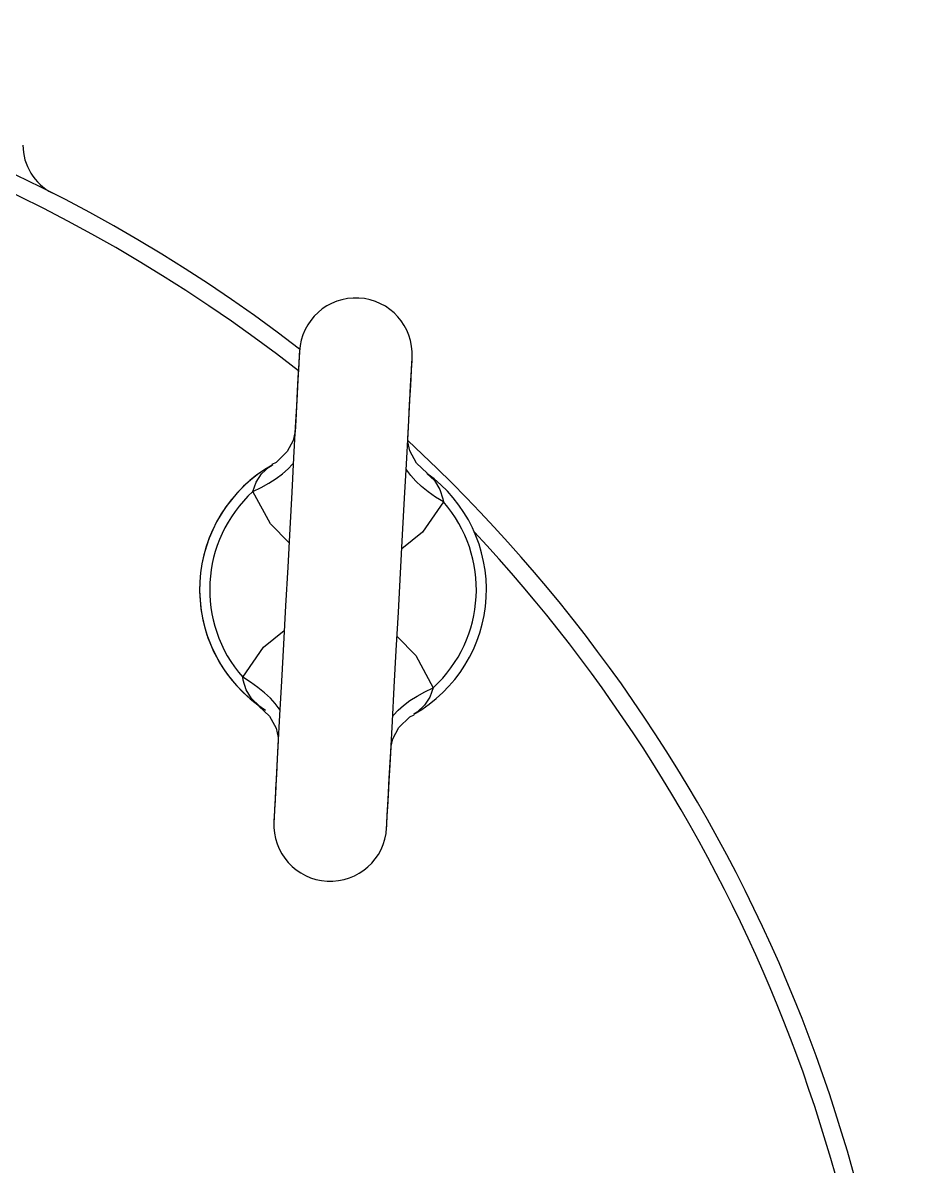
# Model space of a CAD drawing. Extents: x 4154 to 4364, y 2392 to 2546.
# Drawn here: x 4274.85 to 4278.76, y 2464.67 to 2469.7 of the extents above; entities that cross this region are included whole.
import ezdxf

# ---------------------------------------------------------------- set-up
doc = ezdxf.new("R2010")
doc.units = 0
doc.header["$LTSCALE"] = 1.5
doc.header["$MEASUREMENT"] = 0
doc.layers.get('0').update_dxf_attribs({"color": 2})

msp = doc.modelspace()

# ---------------------------------------------------------------- linework, layer by layer
at = {"color": 7, "linetype": 'Continuous'}
for p, q in [((4276.0686, 2468.25148), (4276.06764, 2468.23384)), ((4276.06892, 2468.25738), (4276.06815, 2468.24326)), ((4276.06892, 2468.25738), (4276.0686, 2468.25148)), ((4276.06587, 2468.20129), (4276.06214, 2468.13261)), ((4276.06606, 2468.20467), (4276.06386, 2468.16429)), ((4276.06815, 2468.24326), (4276.06587, 2468.20129)), ((4276.06764, 2468.23384), (4276.06606, 2468.20467)), ((4276.56184, 2468.17435), (4276.56412, 2468.21633)), ((4276.56201, 2468.17753), (4276.56361, 2468.20681)), ((4276.56361, 2468.20681), (4276.56457, 2468.22452)), ((4276.56412, 2468.21633), (4276.56489, 2468.23045)), ((4276.56457, 2468.22452), (4276.56489, 2468.23045)), ((4276.06386, 2468.16429), (4276.06109, 2468.11317)), ((4276.55811, 2468.10567), (4276.56184, 2468.17435)), ((4276.55981, 2468.137), (4276.56201, 2468.17753)), ((4276.06214, 2468.13261), (4276.05706, 2468.03909)), ((4276.06109, 2468.11317), (4276.05776, 2468.05189)), ((4276.55303, 2468.01216), (4276.55811, 2468.10567)), ((4276.55703, 2468.08569), (4276.55981, 2468.137)), ((4276.05776, 2468.05189), (4276.05392, 2467.98115)), ((4276.55369, 2468.02419), (4276.55703, 2468.08569)), ((4276.05706, 2468.03909), (4276.05077, 2467.92329)), ((4276.54674, 2467.89636), (4276.55303, 2468.01216)), ((4276.54983, 2467.9532), (4276.55369, 2468.02419)), ((4276.05392, 2467.98115), (4276.0496, 2467.90175)), ((4276.5455, 2467.87353), (4276.54983, 2467.9532)), ((4276.04938, 2467.89844), (4276.04173, 2467.86505)), ((4276.05077, 2467.92329), (4276.04345, 2467.78837)), ((4276.04946, 2467.90053), (4276.04938, 2467.89844)), ((4276.53942, 2467.76143), (4276.54674, 2467.89636)), ((4276.04173, 2467.86505), (4276.01548, 2467.8159)), ((4276.54583, 2467.85975), (4276.54589, 2467.87244)), ((4276.55485, 2467.819), (4276.54583, 2467.85975)), ((4276.01548, 2467.8159), (4275.96722, 2467.76862)), ((4276.58395, 2467.765), (4276.55485, 2467.819)), ((4275.90207, 2467.71791), (4275.93387, 2467.74737)), ((4275.93387, 2467.74737), (4275.94895, 2467.75699)), ((4275.96722, 2467.76862), (4275.94782, 2467.75933)), ((4276.01883, 2467.73968), (4276.03871, 2467.76114)), ((4276.04345, 2467.78837), (4276.03528, 2467.638)), ((4276.03871, 2467.76114), (4276.0422, 2467.76549)), ((4276.53125, 2467.61106), (4276.53942, 2467.76143)), ((4276.63022, 2467.72157), (4276.58395, 2467.765)), ((4275.8791, 2467.68184), (4275.90207, 2467.71791)), ((4275.93489, 2467.67701), (4275.96646, 2467.69724)), ((4275.96646, 2467.69724), (4275.9946, 2467.71826)), ((4275.9946, 2467.71826), (4276.01883, 2467.73968)), ((4276.54117, 2467.73385), (4276.53817, 2467.73855)), ((4276.55861, 2467.71036), (4276.54117, 2467.73385)), ((4276.58038, 2467.68644), (4276.55861, 2467.71036)), ((4276.62996, 2467.72), (4276.66329, 2467.68844)), ((4275.86373, 2467.64027), (4275.8791, 2467.68184)), ((4275.86373, 2467.64027), (4275.90045, 2467.65791)), ((4275.90045, 2467.65791), (4275.93489, 2467.67701)), ((4276.60608, 2467.6625), (4276.58038, 2467.68644)), ((4276.63527, 2467.63897), (4276.60608, 2467.6625)), ((4276.66329, 2467.68844), (4276.68653, 2467.64981)), ((4276.68653, 2467.64981), (4276.69949, 2467.6077)), ((4275.94094, 2467.49827), (4275.86373, 2467.64027)), ((4276.03528, 2467.638), (4276.0265, 2467.47628)), ((4276.52246, 2467.44934), (4276.53125, 2467.61106)), ((4276.70204, 2467.59474), (4276.6099, 2467.46193)), ((4276.66744, 2467.61625), (4276.63527, 2467.63897)), ((4276.70204, 2467.59474), (4276.66744, 2467.61625)), ((4276.69949, 2467.6077), (4276.70204, 2467.59474)), ((4276.02317, 2467.41507), (4275.94094, 2467.49827)), ((4276.0265, 2467.47628), (4276.01734, 2467.30763)), ((4276.51331, 2467.2807), (4276.52246, 2467.44934)), ((4276.6099, 2467.46193), (4276.51914, 2467.38814)), ((4276.01734, 2467.30763), (4276.00805, 2467.13666)), ((4276.50402, 2467.10972), (4276.51331, 2467.2807)), ((4276.00805, 2467.13666), (4275.99889, 2466.96801)), ((4276.49486, 2466.94107), (4276.50402, 2467.10972)), ((4275.91146, 2466.95542), (4276.00221, 2467.02922)), ((4276.49818, 2467.00228), (4276.58041, 2466.91909)), ((4275.81932, 2466.82261), (4275.91146, 2466.95542)), ((4275.99889, 2466.96801), (4275.99011, 2466.80629)), ((4276.48608, 2466.77936), (4276.49486, 2466.94107)), ((4276.58041, 2466.91909), (4276.65763, 2466.77708)), ((4275.85391, 2466.8011), (4275.81932, 2466.82261)), ((4275.82187, 2466.80966), (4275.81932, 2466.82261)), ((4275.83482, 2466.76754), (4275.82187, 2466.80966)), ((4275.88608, 2466.77838), (4275.85391, 2466.8011)), ((4275.99011, 2466.80629), (4275.98194, 2466.65592)), ((4275.85807, 2466.72892), (4275.83482, 2466.76754)), ((4275.91528, 2466.75485), (4275.88608, 2466.77838)), ((4275.94098, 2466.73091), (4275.91528, 2466.75485)), ((4276.47791, 2466.62899), (4276.48608, 2466.77936)), ((4276.55489, 2466.72011), (4276.58646, 2466.74034)), ((4276.58646, 2466.74034), (4276.62091, 2466.75944)), ((4276.64225, 2466.73552), (4276.61928, 2466.69944)), ((4276.62091, 2466.75944), (4276.65763, 2466.77708)), ((4276.65763, 2466.77708), (4276.64225, 2466.73552)), ((4275.89139, 2466.69735), (4275.85807, 2466.72892)), ((4275.89103, 2466.69588), (4275.9374, 2466.65235)), ((4275.96274, 2466.70699), (4275.94098, 2466.73091)), ((4275.98018, 2466.6835), (4275.96274, 2466.70699)), ((4276.50252, 2466.67767), (4276.52675, 2466.6991)), ((4276.52675, 2466.6991), (4276.55489, 2466.72011)), ((4276.61928, 2466.69944), (4276.58748, 2466.66999)), ((4275.9374, 2466.65235), (4275.9665, 2466.59836)), ((4275.98194, 2466.65592), (4275.97461, 2466.521)), ((4275.98318, 2466.6788), (4275.98018, 2466.6835)), ((4276.47915, 2466.65187), (4276.48264, 2466.65621)), ((4276.48264, 2466.65621), (4276.50252, 2466.67767)), ((4276.50588, 2466.60146), (4276.55413, 2466.64873)), ((4276.55413, 2466.64873), (4276.57354, 2466.65802)), ((4276.58748, 2466.66999), (4276.57241, 2466.66037)), ((4275.9665, 2466.59836), (4275.97552, 2466.55761)), ((4276.47058, 2466.49406), (4276.47791, 2466.62899)), ((4276.47962, 2466.55231), (4276.50588, 2466.60146)), ((4275.97585, 2466.54382), (4275.97152, 2466.46416)), ((4275.97552, 2466.55761), (4275.97546, 2466.54491)), ((4276.47197, 2466.51891), (4276.47962, 2466.55231)), ((4275.97461, 2466.521), (4275.96832, 2466.4052)), ((4276.46429, 2466.37826), (4276.47058, 2466.49406)), ((4276.46744, 2466.43621), (4276.47175, 2466.5156)), ((4276.4719, 2466.51682), (4276.47197, 2466.51891)), ((4275.97152, 2466.46416), (4275.96767, 2466.39317)), ((4276.4636, 2466.36546), (4276.46744, 2466.43621)), ((4275.96832, 2466.4052), (4275.96324, 2466.31168)), ((4275.96767, 2466.39317), (4275.96433, 2466.33166)), ((4276.45921, 2466.28474), (4276.46429, 2466.37826)), ((4276.46027, 2466.30418), (4276.4636, 2466.36546)), ((4275.96324, 2466.31168), (4275.95951, 2466.243)), ((4275.96433, 2466.33166), (4275.96154, 2466.28035)), ((4276.45548, 2466.21606), (4276.45921, 2466.28474)), ((4276.45749, 2466.25306), (4276.46027, 2466.30418)), ((4275.95951, 2466.243), (4275.95723, 2466.20103)), ((4275.95934, 2466.23982), (4275.95775, 2466.21054)), ((4275.96154, 2466.28035), (4275.95934, 2466.23982)), ((4276.4553, 2466.21269), (4276.45749, 2466.25306)), ((4275.95723, 2466.20103), (4275.95647, 2466.18691)), ((4275.95679, 2466.19283), (4275.95647, 2466.18691)), ((4275.95775, 2466.21054), (4275.95679, 2466.19283)), ((4276.45276, 2466.16587), (4276.45371, 2466.18351)), ((4276.4532, 2466.17409), (4276.45548, 2466.21606)), ((4276.45371, 2466.18351), (4276.4553, 2466.21269)), ((4276.45243, 2466.15997), (4276.4532, 2466.17409)), ((4276.45243, 2466.15997), (4276.45276, 2466.16587))]:
    msp.add_line(p, q, dxfattribs=at)
for centre, radius, start, end in [((4271.85649, 2462.80449), 6.89862, 52.358107, 244.623057), ((4271.85649, 2462.80449), 6.81978, 51.903009, 244.308451), ((4275.08898, 2469.1654), 0.23652, 180, 243.06119), ((4276.3169, 2468.24391), 0.24835, 356.89114, 176.89114), ((4271.85649, 2462.80449), 6.89862, 0, 47.184758), ((4276.26068, 2467.20868), 0.63073, 119.61956, 234.16271), ((4276.26068, 2467.20868), 0.63073, 119.37568, 176.89114), ((4276.26068, 2467.20868), 0.63073, 299.61956, 54.16271), ((4276.26068, 2467.20868), 0.58638, 132.60537, 221.1769), ((4276.26068, 2467.20868), 0.58638, 312.60537, 41.1769), ((4271.85649, 2462.80449), 6.81978, 0, 43.070376), ((4276.26068, 2467.20868), 0.63073, 176.89114, 237.31498), ((4276.20445, 2466.17344), 0.24835, 176.89114, 356.89114)]:
    msp.add_arc(centre, radius, start, end, dxfattribs=at)

doc.saveas('drawing.dxf')
